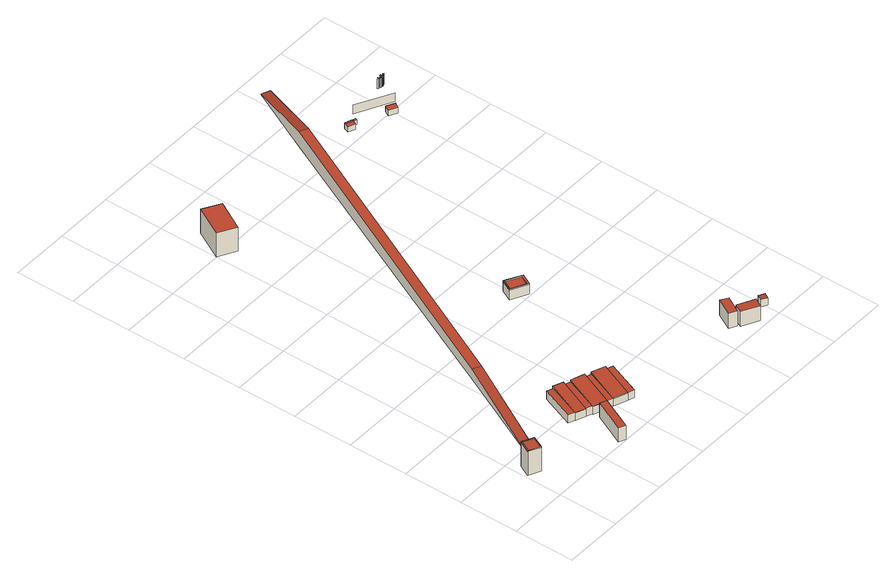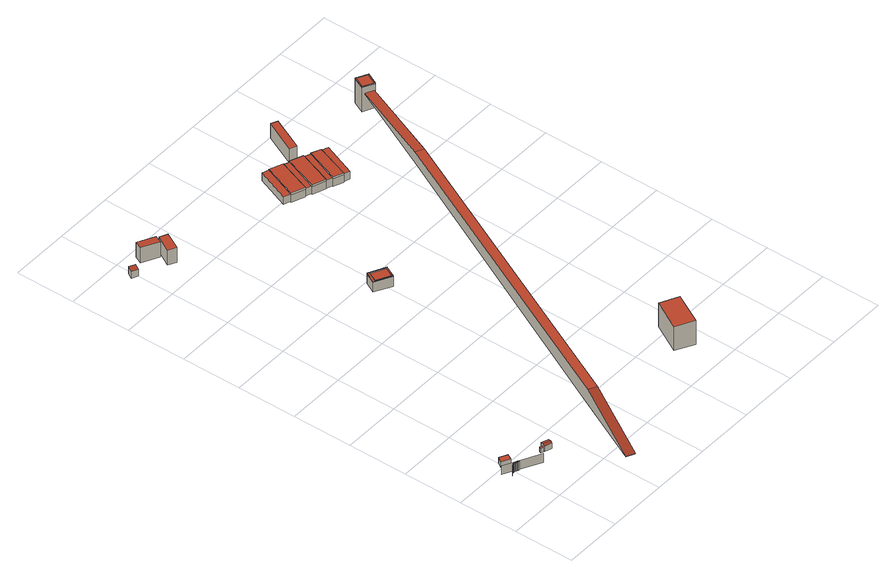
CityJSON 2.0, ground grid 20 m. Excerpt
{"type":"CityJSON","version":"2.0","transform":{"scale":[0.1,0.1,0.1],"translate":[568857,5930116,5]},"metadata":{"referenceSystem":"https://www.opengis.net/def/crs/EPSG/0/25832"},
"CityObjects":{
"building1":{"type":"Building","attributes":{"Grundfläche 2D":"19.161574","Grundhöhe NN":"6.114"},"children":["building1-1","building1-2"],"geometry":[{"type":"Solid","lod":"3","boundaries":[[[[0,1,2,3,4,5]],[[6,2,1,0,7,8]],[[3,2,6,9]],[[4,3,9,10]],[[0,5,4,10,7]],[[10,9,6,8,7]]]],"semantics":{"surfaces":[{"type":"RoofSurface"},{"type":"WallSurface"},{"type":"GroundSurface"}],"values":[[0,1,1,1,1,2]]}}]},
"building1-1":{"type":"BuildingInstallation","parents":["building1"],"geometry":[{"type":"MultiSurface","lod":"3","boundaries":[[[11,12,13,14,15,16,17,18]],[[4,5,12,11]],[[14,13,19,20]],[[20,21,15,14]],[[1,2,17,16]],[[2,3,18,17]],[[3,4,11,18]]],"semantics":{"surfaces":[{"type":"RoofSurface"},{"type":"WallSurface"}],"values":[0,1,1,1,1,1,1]}}]},
"building1-2":{"type":"BuildingInstallation","parents":["building1"],"geometry":[{"type":"MultiSurface","lod":"3","boundaries":[[[22,13,12,23,16,15]],[[5,0,23,12]],[[0,1,16,23]],[[22,15,21,24]],[[24,19,13,22]]],"semantics":{"surfaces":[{"type":"RoofSurface"},{"type":"WallSurface"}],"values":[0,1,1,1,1]}}]},
"building2":{"type":"Building","attributes":{"Grundfläche 2D":"28.793202","Grundhöhe NN":"5.386"},"geometry":[{"type":"Solid","lod":"3","boundaries":[[[[25,26,27,28]],[[29,30,28,27]],[[30,31,25,28]],[[31,32,26,25]],[[32,29,27,26]],[[32,31,30,29]]]],"semantics":{"surfaces":[{"type":"RoofSurface"},{"type":"WallSurface"},{"type":"GroundSurface"}],"values":[[0,1,1,1,1,2]]}}]},
"building3":{"type":"Building","attributes":{"Grundfläche 2D":"270.950636","Grundhöhe NN":"5.258"},"geometry":[{"type":"Solid","lod":"3","boundaries":[[[[33,34,35,36,37,38,39]],[[40,41,42,43,44,45,46]],[[47,48,49,50,51,52,53]],[[54,55,56,57]],[[58,59,60,61]],[[62,63,64,65]],[[66,67,68,69]],[[70,71,37,36]],[[37,71,62,65,72,39,38]],[[72,73,33,39]],[[34,33,73,66,69,70,36,35]],[[74,75,44,43]],[[44,75,58,61,76,46,45]],[[76,77,40,46]],[[40,77,56,55,74,43,42,41]],[[78,79,51,50]],[[51,79,54,57,80,53,52]],[[80,81,47,53]],[[81,64,63,78,50,49,48,47]],[[82,83,71,70]],[[83,84,62,71]],[[84,85,63,62]],[[85,86,78,63]],[[86,87,79,78]],[[87,88,54,79]],[[88,89,55,54]],[[89,90,74,55]],[[90,91,75,74]],[[91,92,58,75]],[[92,93,59,58]],[[93,94,60,59]],[[94,95,61,60]],[[95,96,76,61]],[[96,97,77,76]],[[97,98,56,77]],[[98,99,57,56]],[[99,100,80,57]],[[100,101,81,80]],[[101,102,64,81]],[[102,103,65,64]],[[103,104,72,65]],[[104,105,73,72]],[[105,106,66,73]],[[106,107,67,66]],[[107,108,68,67]],[[108,109,69,68]],[[109,82,70,69]],[[102,101,100,99,98,97,96,95,94,93,92,91,90,89,88,87,86,85,84,83,82,109,108,107,106,105,104,103]]]],"semantics":{"surfaces":[{"type":"RoofSurface"},{"type":"WallSurface"},{"type":"GroundSurface"}],"values":[[0,0,0,0,0,0,0,1,1,1,1,1,1,1,1,1,1,1,1,1,1,1,1,1,1,1,1,1,1,1,1,1,1,1,1,1,1,1,1,1,1,1,1,1,1,1,1,2]]}}]},
"building4":{"type":"Building","attributes":{"Grundfläche 2D":"75.215786","Grundhöhe NN":"5.377"},"geometry":[{"type":"Solid","lod":"3","boundaries":[[[[110,111,112,113]],[[114,115,113,112]],[[115,116,110,113]],[[116,117,111,110]],[[117,114,112,111]],[[117,116,115,114]]]],"semantics":{"surfaces":[{"type":"RoofSurface"},{"type":"WallSurface"},{"type":"GroundSurface"}],"values":[[0,1,1,1,1,2]]}}]},
"building5":{"type":"Building","attributes":{"Grundfläche 2D":"513.082250","Grundhöhe NN":"10.927"},"geometry":[{"type":"Solid","lod":"3","boundaries":[[[[118,119,120,121]],[[122,118,121,123]],[[124,122,123,125]],[[126,127,128,129,125,123,121,120]],[[129,130,124,125]],[[130,131,132,133,119,118,122,124]],[[133,126,120,119]],[[126,133,132,131,130,129,128,127]]]],"semantics":{"surfaces":[{"type":"RoofSurface"},{"type":"WallSurface"},{"type":"GroundSurface"}],"values":[[0,0,0,1,1,1,1,2]]}}]},
"building6":{"type":"Building","attributes":{"Grundfläche 2D":"26.295198","Grundhöhe NN":"5.368"},"children":["building6-1","building6-2"],"geometry":[{"type":"Solid","lod":"3","boundaries":[[[[134,135,136,137,138]],[[139,135,134,138,140,141]],[[136,135,139,142]],[[137,136,142,143]],[[138,137,143,140]],[[143,142,139,141,140]]]],"semantics":{"surfaces":[{"type":"RoofSurface"},{"type":"WallSurface"},{"type":"GroundSurface"}],"values":[[0,1,1,1,1,2]]}}]},
"building6-1":{"type":"BuildingInstallation","parents":["building6"],"geometry":[{"type":"MultiSurface","lod":"3","boundaries":[[[144,145,146,147,148,149,150,151,152]],[[137,138,147,146]],[[138,134,135,149,148,147]],[[135,136,150,149]],[[151,153,154,152]],[[154,155,144,152]],[[145,144,155,156]]],"semantics":{"surfaces":[{"type":"RoofSurface"},{"type":"WallSurface"}],"values":[0,1,1,1,1,1,1]}}]},
"building6-2":{"type":"BuildingInstallation","parents":["building6"],"geometry":[{"type":"MultiSurface","lod":"3","boundaries":[[[146,145,151,150]],[[136,137,146,150]],[[156,153,151,145]]],"semantics":{"surfaces":[{"type":"RoofSurface"},{"type":"WallSurface"}],"values":[0,1,1]}}]},
"building7":{"type":"Building","attributes":{"Grundfläche 2D":"18.157694","Grundhöhe NN":"5.355"},"geometry":[{"type":"Solid","lod":"3","boundaries":[[[[157,158,159,160]],[[161,162,160,159]],[[162,163,157,160]],[[163,164,158,157]],[[164,161,159,158]],[[164,163,162,161]]]],"semantics":{"surfaces":[{"type":"RoofSurface"},{"type":"WallSurface"},{"type":"GroundSurface"}],"values":[[0,1,1,1,1,2]]}}]},
"building8":{"type":"Building","attributes":{"Grundfläche 2D":"17.880494","Grundhöhe NN":"5.416"},"geometry":[{"type":"Solid","lod":"3","boundaries":[[[[165,166,167,168]],[[169,170,168,167]],[[170,171,165,168]],[[171,172,166,165]],[[172,169,167,166]],[[172,171,170,169]]]],"semantics":{"surfaces":[{"type":"RoofSurface"},{"type":"WallSurface"},{"type":"GroundSurface"}],"values":[[0,1,1,1,1,2]]}}]},
"building9":{"type":"Building","attributes":{"Grundfläche 2D":"4.717155","Grundhöhe NN":"5.250"},"geometry":[{"type":"Solid","lod":"3","boundaries":[[[[173,174,175,176]],[[177,178,176,175]],[[178,179,173,176]],[[179,180,174,173]],[[180,177,175,174]],[[180,179,178,177]]]],"semantics":{"surfaces":[{"type":"RoofSurface"},{"type":"WallSurface"},{"type":"GroundSurface"}],"values":[[0,1,1,1,1,2]]}}]},
"building10":{"type":"Building","attributes":{"Grundfläche 2D":"4.794915","Grundhöhe NN":"5.511"},"geometry":[{"type":"Solid","lod":"3","boundaries":[[[[181,182,183,184]],[[185,182,181,186]],[[184,183,187,188]],[[186,181,184,188,189]],[[185,186,189,190]],[[187,183,182,185,190]],[[188,187,190,189]]]],"semantics":{"surfaces":[{"type":"RoofSurface"},{"type":"WallSurface"},{"type":"GroundSurface"}],"values":[[0,0,1,1,1,1,2]]}}]},
"building11":{"type":"Building","attributes":{"Grundfläche 2D":"0.670827","Grundhöhe NN":"5.567"},"geometry":[{"type":"Solid","lod":"3","boundaries":[[[[191,192,193,194]],[[195,196,194,193]],[[196,197,191,194]],[[197,198,192,191]],[[198,195,193,192]],[[198,197,196,195]]]],"semantics":{"surfaces":[{"type":"RoofSurface"},{"type":"WallSurface"},{"type":"GroundSurface"}],"values":[[0,1,1,1,1,2]]}}]},
"building12":{"type":"Building","attributes":{"Grundfläche 2D":"6.219611","Grundhöhe NN":"5.703"},"geometry":[{"type":"Solid","lod":"3","boundaries":[[[[199,200,201,202]],[[203,204,202,201]],[[204,205,199,202]],[[205,206,200,199]],[[206,203,201,200]],[[206,205,204,203]]]],"semantics":{"surfaces":[{"type":"RoofSurface"},{"type":"WallSurface"},{"type":"GroundSurface"}],"values":[[0,1,1,1,1,2]]}}]},
"building13":{"type":"Building","attributes":{"Grundfläche 2D":"397.890769","Grundhöhe NN":"5.604"},"geometry":[{"type":"MultiSurface","lod":"3","boundaries":[[[207,208,209,210]],[[211,212,213,214]],[[212,215,216,213]],[[213,216,217,218]],[[215,219,220,216]],[[216,220,221,217]],[[219,222,223,220]],[[220,223,224,221]],[[222,225,226,223]],[[223,226,227,224]],[[225,228,229,226]],[[226,229,230,227]],[[231,232,227,230]],[[233,229,228,234]],[[229,233,235,230]],[[230,235,236,231]],[[234,237,238,233]],[[233,238,239,235]],[[236,235,239,240,241]],[[238,242,243,239]],[[242,238,237,244]],[[242,245,246,243]],[[245,242,244,247]],[[245,248,249,246]],[[248,245,247,250]],[[248,251,252,249]],[[250,253,251,248]],[[254,251,253,255]]],"semantics":{"surfaces":[{"type":"WallSurface"},{"type":"RoofSurface"}],"values":[0,0,0,1,0,1,0,1,0,1,0,1,1,0,1,1,0,1,1,1,0,1,0,1,0,1,0,0]}}]}
},
"vertices":[
[22,159,101],[2,120,101],[2,119,101],[40,100,101],[60,140,101],[58,141,101],[2,119,11],[22,159,11],[2,120,11],[40,100,11],[60,140,11],
[60,140,103],[58,141,103],[57,139,103],[38,102,103],[5,119,103],[2,120,103],[2,119,103],[40,100,103],[57,139,101],[38,102,101],[5,119,101],
[23,156,103],[22,159,103],[23,156,101],
[353,111,57],[331,121,57],[280,11,57],[302,1,57],[280,11,4],[302,1,4],[353,111,4],[331,121,4],
[323,283,38],[322,280,38],[278,167,33],[278,165,33],[310,152,33],[311,154,33],[356,270,38],[439,236,38],[438,234,38],[394,121,33],[394,119,33],[438,102,33],[438,103,33],[483,219,38],[376,261,38],[375,259,38],[331,146,33],[330,143,33],[374,126,33],[375,128,33],[420,244,38],[375,128,31],[394,121,31],[438,234,31],[418,241,31],[438,103,31],[460,95,31],[504,208,31],[482,216,31],[311,154,32],[331,146,32],[375,259,32],[355,267,32],[322,280,32],[301,288,32],[257,176,32],[278,167,32],[278,165,32],[310,152,32],[356,270,32],[323,283,32],[394,119,31],[438,102,31],[483,219,31],[439,236,31],[330,143,32],[374,126,31],[420,244,31],[376,261,32],[278,165,3],[310,152,3],[311,154,3],[331,146,3],[330,143,3],[374,126,3],[375,128,3],[394,121,3],[394,119,3],[438,102,3],[438,103,3],[460,95,3],[504,208,3],[482,216,3],[483,219,3],[439,236,3],[438,234,3],[418,241,3],[420,244,3],[376,261,3],[375,259,3],[355,267,3],[356,270,3],[323,283,3],[322,280,3],[301,288,3],[257,176,3],[278,167,3],
[312,1467,92],[253,1499,94],[200,1400,94],[259,1368,92],[200,1400,4],[259,1368,4],[312,1467,4],[253,1499,4],
[696,1460,116],[806,1684,61],[779,1697,61],[669,1473,116],[197,440,116],[170,453,116],[52,144,79],[25,157,79],[779,1697,59],[669,1473,59],[170,453,77],[25,157,77],[52,144,77],[197,440,77],[696,1460,59],[806,1684,59],
[626,608,40],[644,642,40],[588,672,40],[569,634,40],[625,605,40],[644,642,4],[625,605,4],[626,608,4],[588,672,4],[569,634,4],
[620,611,43],[573,635,43],[569,634,43],[625,605,43],[626,608,43],[644,642,43],[588,672,43],[590,668,43],[637,643,43],[590,668,40],[637,643,40],[620,611,40],[573,635,40],
[887,127,60],[858,71,60],[883,58,59],[913,113,59],[883,58,4],[913,113,4],[887,127,4],[858,71,4],
[954,47,62],[899,76,62],[886,50,59],[941,21,59],[886,50,4],[941,21,4],[954,47,4],[899,76,4],
[1019,67,27],[1000,77,27],[990,58,29],[1009,47,29],[990,58,2],[1009,47,2],[1019,67,2],[1000,77,2],
[879,1442,28],[856,1450,28],[852,1441,25],[875,1432,25],[859,1459,25],[882,1451,25],[852,1441,5],[875,1432,5],[882,1451,5],[859,1459,5],
[895,1447,24],[887,1450,24],[884,1444,24],[893,1440,24],[884,1444,6],[893,1440,6],[895,1447,6],[887,1450,6],
[1014,1397,27],[987,1411,27],[977,1393,27],[1004,1379,27],[977,1393,7],[1004,1379,7],[1014,1397,7],[987,1411,7],
[1037,1417,39],[922,1478,39],[922,1478,6],[1037,1417,6],[1020,1468,39],[1022,1467,39],[1022,1467,74],[1020,1468,74],[1024,1465,39],[1024,1465,74],[1026,1468,76],[1025,1470,76],[1027,1464,39],[1027,1464,74],[1028,1467,76],[1030,1463,39],[1030,1463,74],[1031,1466,76],[1032,1462,39],[1032,1462,74],[1033,1466,76],[1035,1462,39],[1035,1462,74],[1035,1465,76],[1036,1470,78],[1034,1470,78],[1038,1462,74],[1038,1462,39],[1038,1465,76],[1037,1470,78],[1041,1462,39],[1041,1462,74],[1040,1466,76],[1039,1470,78],[1038,1470,78],[1043,1463,74],[1042,1466,76],[1043,1463,39],[1046,1464,74],[1044,1467,76],[1046,1464,39],[1048,1465,74],[1046,1468,76],[1048,1465,39],[1051,1467,74],[1048,1470,76],[1051,1467,39],[1053,1469,74],[1053,1469,39]
]}
